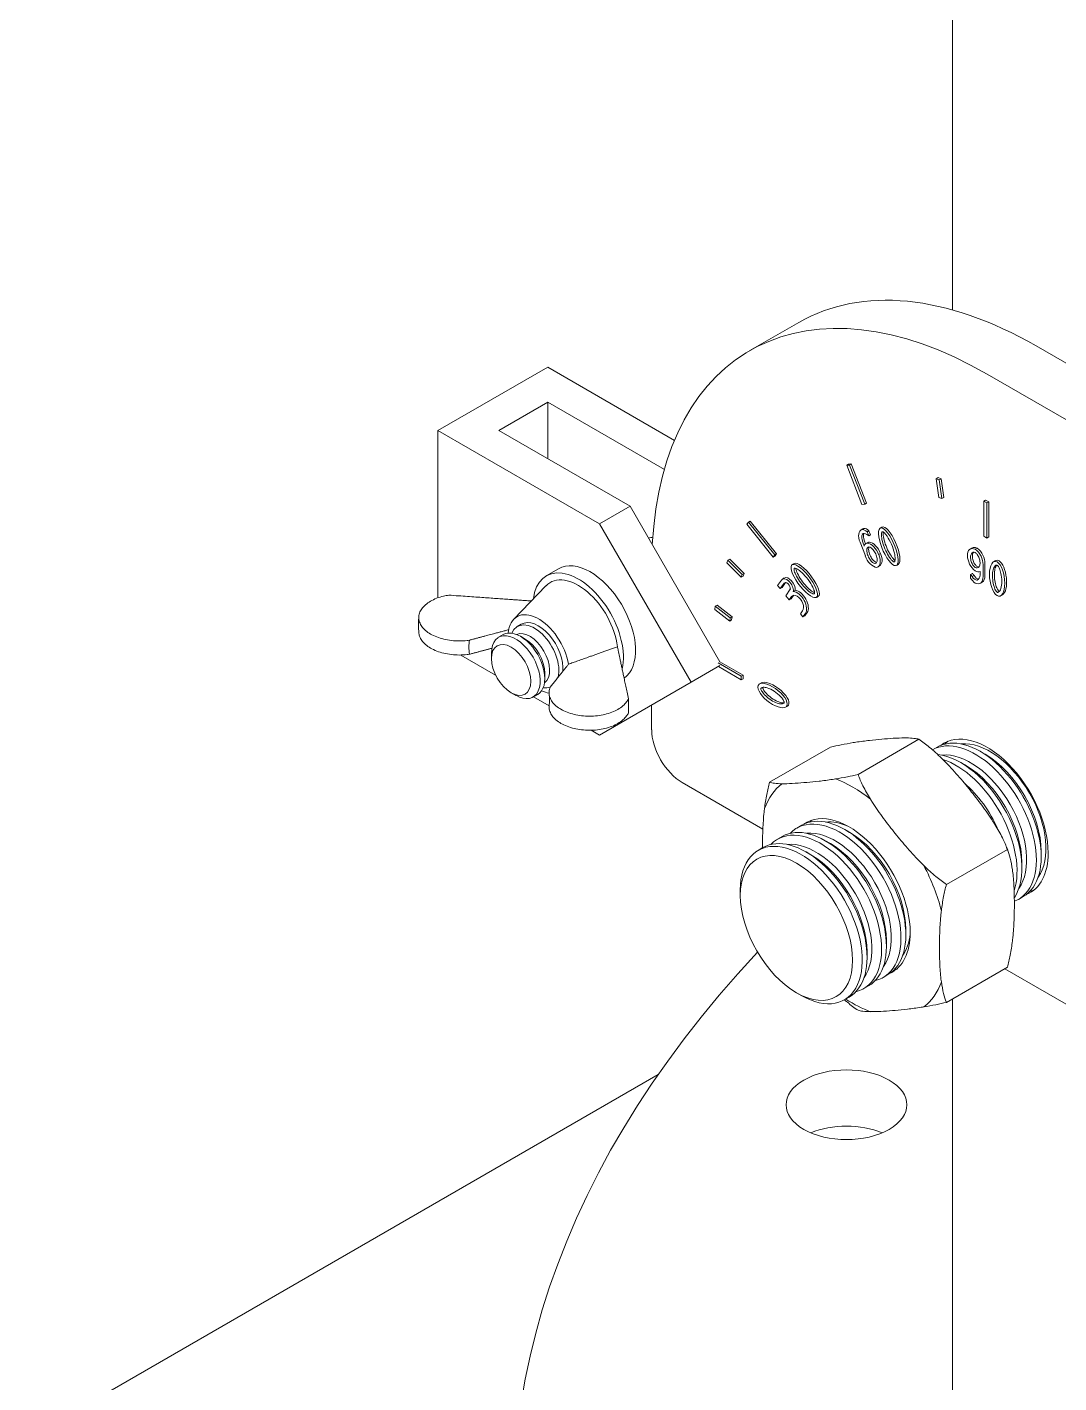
# Model space of a CAD drawing. Header units: inches. Extents: x -350577 to -266477, y -437959 to -377535.
# Drawn here: x -270265.9 to -270146.3, y -410457.9 to -410300.7 of the extents above; entities that cross this region are included whole.
import ezdxf

# ---------------------------------------------------------------- set-up
doc = ezdxf.new("R2010")
doc.units = ezdxf.units.IN
doc.header["$MEASUREMENT"] = 0
doc.layers.add('ORGINAL (itatec)', color=3, linetype='Continuous', lineweight=9)

msp = doc.modelspace()

# ---------------------------------------------------------------- linework, layer by layer
at = {"layer": 'ORGINAL (itatec)', "extrusion": (-5.55112e-17, 0.816497, 0.57735)}
for p, q in [((-270158.59, -410333.52), (-270158.59, -410188.17)), ((-270182.07, -410338.24), (-270176.41, -410334.97)), ((-270148.91, -410337.7), (-270139.72, -410343)), ((-270205.51, -410340.15), (-270218.24, -410347.49)), ((-270190.8, -410348.64), (-270205.51, -410340.15)), ((-270145.38, -410346.27), (-270154.57, -410340.96)), ((-270211.17, -410347.49), (-270205.51, -410344.23)), ((-270205.51, -410344.23), (-270191.99, -410352.03)), ((-270205.51, -410350.76), (-270205.51, -410344.23)), ((-270218.24, -410347.49), (-270199.5, -410358.31)), ((-270218.24, -410366.9), (-270218.24, -410347.49)), ((-270195.96, -410356.27), (-270211.17, -410347.49)), ((-270170.63, -410351.41), (-270170.84, -410351.53)), ((-270170.54, -410351.51), (-270170.84, -410351.53)), ((-270170.84, -410351.53), (-270169.08, -410356.09)), ((-270170.63, -410351.41), (-270170.33, -410351.38)), ((-270170.33, -410351.38), (-270170.54, -410351.51)), ((-270168.77, -410356.06), (-270170.54, -410351.51)), ((-270170.33, -410351.38), (-270168.56, -410355.94)), ((-270160.27, -410352.96), (-270160.48, -410353.09)), ((-270160.48, -410353.09), (-270160.17, -410355.27)), ((-270160.13, -410353.22), (-270160.48, -410353.09)), ((-270160.27, -410352.96), (-270159.92, -410353.09)), ((-270159.92, -410353.09), (-270160.13, -410353.22)), ((-270159.83, -410355.4), (-270160.13, -410353.22)), ((-270159.92, -410353.09), (-270159.61, -410355.28)), ((-270160.17, -410355.27), (-270159.83, -410355.4)), ((-270159.61, -410355.28), (-270159.83, -410355.4)), ((-270154.75, -410355.56), (-270154.96, -410355.68)), ((-270154.96, -410355.68), (-270154.96, -410359.76)), ((-270154.6, -410355.88), (-270154.96, -410355.68)), ((-270154.75, -410355.56), (-270154.39, -410355.76)), ((-270154.39, -410355.76), (-270154.6, -410355.88)), ((-270154.39, -410355.76), (-270154.39, -410359.84)), ((-270199.5, -410358.31), (-270195.96, -410356.27)), ((-270195.96, -410356.27), (-270185.54, -410374.33)), ((-270169.08, -410356.09), (-270168.77, -410356.06)), ((-270168.56, -410355.94), (-270168.77, -410356.06)), ((-270154.6, -410359.97), (-270154.6, -410355.88)), ((-270188.89, -410376.68), (-270199.5, -410358.31)), ((-270182.25, -410358.12), (-270182.43, -410358.37)), ((-270182.43, -410358.37), (-270179.36, -410362.18)), ((-270182.04, -410358), (-270182.25, -410358.12)), ((-270179.19, -410361.93), (-270182.25, -410358.12)), ((-270182.04, -410358), (-270178.98, -410361.8)), ((-270168.97, -410358.91), (-270169.18, -410359.03)), ((-270168.86, -410358.87), (-270169.07, -410358.99)), ((-270166.77, -410358.7), (-270166.98, -410358.82)), ((-270169.3, -410360.46), (-270168.69, -410362.03)), ((-270168.92, -410359.45), (-270169.04, -410359.52)), ((-270168.83, -410360.89), (-270169, -410360.44)), ((-270168.79, -410360.32), (-270168.67, -410360.63)), ((-270168.41, -410360.48), (-270168.62, -410360.6)), ((-270168.27, -410359.12), (-270168.49, -410359.24)), ((-270168.3, -410359.71), (-270168.49, -410359.24)), ((-270168.25, -410360.43), (-270168.47, -410360.55)), ((-270168.09, -410359.59), (-270168.3, -410359.71)), ((-270168.27, -410359.12), (-270168.09, -410359.59)), ((-270154.96, -410359.76), (-270154.6, -410359.97)), ((-270154.39, -410359.84), (-270154.6, -410359.97)), ((-270179.36, -410362.18), (-270179.19, -410361.93)), ((-270179.15, -410362.06), (-270179.36, -410362.18)), ((-270178.98, -410361.8), (-270179.19, -410361.93)), ((-270178.98, -410361.8), (-270179.15, -410362.06)), ((-270166.93, -410361.77), (-270167.15, -410361.89)), ((-270156.33, -410361.13), (-270156.55, -410361.25)), ((-270155.74, -410361.14), (-270155.95, -410361.26)), ((-270205.67, -410364.36), (-270204.26, -410363.54)), ((-270184.62, -410362.54), (-270184.74, -410362.85)), ((-270184.74, -410362.85), (-270183.08, -410364.51)), ((-270184.41, -410362.42), (-270184.62, -410362.54)), ((-270182.96, -410364.2), (-270184.62, -410362.54)), ((-270184.41, -410362.42), (-270182.75, -410364.07)), ((-270176.95, -410362.93), (-270177.16, -410363.05)), ((-270167.05, -410363.2), (-270167.26, -410363.32)), ((-270164.87, -410363.02), (-270165.08, -410363.14)), ((-270155.05, -410364.44), (-270155.05, -410363.04)), ((-270154.84, -410362.92), (-270154.84, -410364.32)), ((-270153.61, -410362.59), (-270153.82, -410362.71)), ((-270183.08, -410364.51), (-270182.96, -410364.2)), ((-270182.87, -410364.39), (-270183.08, -410364.51)), ((-270182.75, -410364.07), (-270182.96, -410364.2)), ((-270182.75, -410364.07), (-270182.87, -410364.39)), ((-270178.42, -410364.84), (-270178.86, -410365.46)), ((-270178.56, -410365.83), (-270178.12, -410365.21)), ((-270177.94, -410365.13), (-270178.35, -410365.71)), ((-270178.09, -410364.6), (-270178.3, -410364.73)), ((-270156.28, -410364.06), (-270156.49, -410364.18)), ((-270156.49, -410364.18), (-270156.49, -410364.61)), ((-270156.09, -410364.32), (-270156.3, -410364.44)), ((-270155.57, -410364.74), (-270155.75, -410364.84)), ((-270155.4, -410363.84), (-270155.4, -410364.24)), ((-270155.14, -410365.07), (-270155.35, -410365.2)), ((-270209.45, -410369.38), (-270205.71, -410365.52)), ((-270178.86, -410365.46), (-270178.56, -410365.83)), ((-270178.35, -410365.71), (-270178.56, -410365.83)), ((-270177.39, -410365.91), (-270177.9, -410366.65)), ((-270177.9, -410366.65), (-270177.51, -410367.14)), ((-270177.51, -410367.14), (-270177.25, -410366.76)), ((-270177.03, -410366.64), (-270177.3, -410367.01)), ((-270176.83, -410366.04), (-270177.04, -410366.16)), ((-270174.16, -410366.73), (-270174.37, -410366.85)), ((-270152.79, -410366.54), (-270153.01, -410366.66)), ((-270186.09, -410367.87), (-270186.15, -410368.24)), ((-270186.15, -410368.24), (-270184.41, -410369.6)), ((-270185.87, -410367.75), (-270186.09, -410367.87)), ((-270184.35, -410369.23), (-270186.09, -410367.87)), ((-270185.87, -410367.75), (-270184.13, -410369.11)), ((-270177.3, -410367.01), (-270177.51, -410367.14)), ((-270208.57, -410369.95), (-270209.04, -410370.23)), ((-270184.41, -410369.6), (-270184.35, -410369.23)), ((-270184.19, -410369.47), (-270184.41, -410369.6)), ((-270184.13, -410369.11), (-270184.35, -410369.23)), ((-270184.13, -410369.11), (-270184.19, -410369.47)), ((-270175.97, -410368.4), (-270176.22, -410368.74)), ((-270176.22, -410368.74), (-270175.92, -410369.12)), ((-270175.92, -410369.12), (-270175.65, -410368.74)), ((-270175.7, -410369), (-270175.92, -410369.12)), ((-270175.44, -410368.62), (-270175.7, -410369)), ((-270210.67, -410371.17), (-270211.21, -410371.48)), ((-270208.13, -410371.68), (-270208.67, -410371.36)), ((-270215.57, -410373.53), (-270211.55, -410375.85)), ((-270212.04, -410373.94), (-270212.04, -410373.31)), ((-270183.07, -410375.99), (-270185.74, -410374.45)), ((-270185.55, -410374.31), (-270182.85, -410375.87)), ((-270205.84, -410375.64), (-270205.84, -410376.26)), ((-270188.89, -410376.68), (-270185.56, -410374.76)), ((-270185.73, -410374.86), (-270183.07, -410376.4)), ((-270182.85, -410375.87), (-270183.07, -410375.99)), ((-270183.07, -410376.4), (-270183.07, -410375.99)), ((-270182.85, -410375.87), (-270182.85, -410376.28)), ((-270199.5, -410382.81), (-270188.89, -410376.68)), ((-270182.85, -410376.28), (-270183.07, -410376.4)), ((-270180.74, -410376.77), (-270180.95, -410376.89)), ((-270209.75, -410377.9), (-270209.21, -410378.21)), ((-270206.67, -410378.09), (-270207.21, -410378.41)), ((-270207.17, -410378.38), (-270205.35, -410379.43)), ((-270193.46, -410382.2), (-270193.46, -410379.32)), ((-270177.73, -410379.45), (-270177.94, -410379.58)), ((-270200.47, -410382.25), (-270199.5, -410382.81)), ((-270162.48, -410383.3), (-270169.54, -410387.38)), ((-270162.48, -410383.3), (-270162.48, -410383.3)), ((-270162.48, -410383.3), (-270162.48, -410383.3)), ((-270172.74, -410384.22), (-270179.79, -410388.29)), ((-270172.74, -410384.22), (-270172.74, -410384.22)), ((-270160.38, -410384.21), (-270160.91, -410384.52)), ((-270154.82, -410385.03), (-270155.38, -410384.71)), ((-270157.06, -410386.32), (-270157.62, -410386)), ((-270180.57, -410393.72), (-270189.92, -410388.32)), ((-270179.79, -410388.29), (-270179.79, -410388.29)), ((-270179.79, -410388.29), (-270179.79, -410388.29)), ((-270178.35, -410388.45), (-270178.35, -410388.45)), ((-270172.16, -410387.9), (-270172.16, -410387.9)), ((-270169.54, -410387.38), (-270169.54, -410387.38)), ((-270169.54, -410387.38), (-270169.54, -410387.38)), ((-270168.1, -410390.24), (-270168.1, -410390.24)), ((-270176.07, -410393.27), (-270176.63, -410393.59)), ((-270178.32, -410394.57), (-270178.88, -410394.89)), ((-270172.75, -410395.38), (-270173.32, -410395.06)), ((-270170.51, -410394.09), (-270171.07, -410393.77)), ((-270180.56, -410395.86), (-270181.12, -410396.18)), ((-270175, -410396.68), (-270175.56, -410396.36)), ((-270152.23, -410396.06), (-270159.29, -410400.13)), ((-270152.23, -410396.06), (-270152.23, -410396.06)), ((-270152.23, -410396.06), (-270152.23, -410396.06)), ((-270148.31, -410396.31), (-270148.31, -410396.95)), ((-270161.91, -410397.94), (-270161.91, -410397.94)), ((-270150.55, -410397.6), (-270150.55, -410398.25)), ((-270183.19, -410401.41), (-270183.19, -410400.76)), ((-270159.29, -410400.13), (-270159.29, -410400.13)), ((-270159.29, -410400.13), (-270159.29, -410400.13)), ((-270150.38, -410401.53), (-270150.94, -410401.86)), ((-270159.88, -410403.18), (-270159.88, -410403.18)), ((-270164, -410405.37), (-270164, -410406.01)), ((-270166.24, -410406.66), (-270166.24, -410407.31)), ((-270168.49, -410407.96), (-270168.49, -410408.6)), ((-270166.07, -410410.59), (-270166.63, -410410.92)), ((-270152.23, -410409.73), (-270159.29, -410413.8)), ((-270027.29, -410482.22), (-270152.54, -410409.9)), ((-270152.23, -410409.73), (-270152.23, -410409.73)), ((-270168.32, -410411.89), (-270168.88, -410412.21)), ((-270159.88, -410411.43), (-270159.88, -410411.43)), ((-270176.68, -410412.69), (-270176.12, -410413.01)), ((-270170.56, -410413.18), (-270171.12, -410413.5)), ((-270159.29, -410413.8), (-270159.29, -410413.8)), ((-270159.29, -410413.8), (-270159.29, -410413.8)), ((-270158.59, -410476), (-270158.59, -410413.4)), ((-270169.54, -410414.72), (-270169.54, -410414.72)), ((-270169.54, -410414.72), (-270169.54, -410414.72)), ((-270161.91, -410414.32), (-270161.91, -410414.32)), ((-270192.71, -410422.18), (-270624.63, -410671.55))]:
    msp.add_line(p, q, dxfattribs=at)
at = {"layer": 'ORGINAL (itatec)'}
for centre, major_axis, ratio, start_param, end_param in [((-270154.57, -410385.87), (-27.5, 47.63), 0.57735, -0.785398, 0.724686), ((-270166.03, -410360.98), (-0.92, 2.17), 0.312199, -3.242125545073279, 3.041059762106308), ((-270168.46, -410360.28), (-0.72, 1.25), 0.57735, -0.141741, 1.388186), ((-270168.69, -410360.01), (-0.563, 0.975), 0.57735, -1.039213, -0.276104), ((-270168.04, -410360.25), (0.61, -1.06), 0.57735, -2.70832, -1.832596), ((-270168.06, -410361.58), (-0.563, 0.976), 0.57735, -0.24748, 0.515602), ((-270167.78, -410362.06), (0.72, -1.25), 0.57735, -1.91397, -0.379673), ((-270168.07, -410361.87), (-0.72, 1.25), 0.57735, -1.90853, -0.385113), ((-270167.98, -410362.08), (0.72, -1.24), 0.57735, -0.145127, 1.391573), ((-270155.83, -410362.5), (-0.72, 1.24), 0.57735, -0.668726, 0.867974), ((-270155.82, -410362.69), (0.72, -1.25), 0.57735, -2.432129, -0.908712), ((-270156.07, -410362.36), (-0.72, 1.25), 0.57735, -2.437569, -0.903272), ((-270175.77, -410364.95), (1.42, -1.88), 0.312199, -3.04105976210667, 3.242125545072917), ((-270153.42, -410364.69), (0.27, -2.02), 0.416622, -3.452255772542332, 2.830929534637255), ((-270177.78, -410365.64), (-0.525, 0.909), 0.57735, -2.468655, 0.261799), ((-270155.94, -410364.27), (0.563, -0.975), 0.57735, -1.562812, -0.799703), ((-270154.03, -410361.6), (2.8, -4.85), 0.57735, -1.391026, -1.332671), ((-270155.76, -410364.04), (0.374, -0.648), 0.57735, -1.465033, -0.388064), ((-270155.96, -410362.86), (0.563, -0.976), 0.57735, -0.771079, -0.007997), ((-270156.07, -410363.95), (0.72, -1.25), 0.57735, -0.665339, 0.864588), ((-270176.6, -410367.57), (0.77, -1.34), 0.57735, 0.261799, 2.773011), ((-270176.39, -410367.44), (-0.528, 0.915), 0.57735, 0.202222, 0.261799), ((-270207.04, -410373.69), (-2, 3.46), 0.57735, -2.61801, 0.418799), ((-270209.21, -410374.94), (2, -3.46), 0.57735, -0.785398, 3.926991), ((-270208.67, -410374.63), (2, -3.46), 0.57735, 0, 3.141593), ((-270206.57, -410373.42), (2.5, -4.33), 0.57735, -2.557552, -2.454819), ((-270207.58, -410374), (1.62, -2.8), 0.57735, 0.060108, 3.081485), ((-270209.89, -410375.34), (3.36, -5.81), 0.57735, -2.505781, -2.206608), ((-270209.75, -410375.26), (-1.62, 2.8), 0.57735, 0.785398, 7.068583), ((-270208.13, -410374.32), (-1.62, 2.8), 0.57735, -2.356194, -0.785398), ((-270207.04, -410373.69), (2, -3.46), 0.57735, -0.418799, -0.077967), ((-270179.45, -410378.23), (1.62, -1.25), 0.416622, -2.830929534637253, 3.452255772542333), ((-270206.57, -410373.42), (-7.38, 12.78), 0.57735, -2.424005, -2.288384), ((-270189.92, -410384.24), (2.5, -4.33), 0.57735, -2.356194, -0.785398), ((-270155.94, -410393.19), (5, -8.66), 0.57735, -0.090975, 3.135816), ((-270155.38, -410392.87), (5, -8.66), 0.57735, 0, 3.141593), ((-270153.7, -410391.9), (-5, 8.66), 0.57735, 0.08703, 0.168937), ((-270154.26, -410392.22), (4.6, -7.97), 0.57735, 0.249616, 2.891976), ((-270157.62, -410394.17), (5, -8.66), 0.57735, 0.284212, 2.745626), ((-270156.5, -410393.52), (4.6, -7.97), 0.57735, 0.249616, 2.891976), ((-270158.18, -410394.49), (-5, 8.66), 0.57735, -2.66348, -0.567371), ((-270170.13, -410401.39), (-7.68, 13.3), 0.57735, 0.073563, 0.450035), ((-270170.13, -410401.39), (-7.68, 13.3), 0.57735, -0.973634, -0.597162), ((-270158.74, -410394.81), (-4.6, 7.97), 0.57735, -1.766247, -1.023143), ((-270171.07, -410401.93), (5, -8.66), 0.57735, 0, 3.141593), ((-270173.32, -410403.23), (5, -8.66), 0.57735, 0, 3.141593), ((-270171.63, -410402.26), (5, -8.66), 0.57735, -0.168937, 3.310529), ((-270169.39, -410400.96), (-5, 8.66), 0.57735, 0.116533, 0.168937), ((-270169.95, -410401.28), (-4.6, 7.97), 0.57735, -0.66794, -0.249616), ((-270176.12, -410404.84), (5, -8.66), 0.57735, -0.785398, 3.926991), ((-270175.56, -410404.52), (5, -8.66), 0.57735, 0, 3.141593), ((-270173.88, -410403.55), (5, -8.66), 0.57735, -0.168937, 3.310529), ((-270172.19, -410402.58), (4.6, -7.97), 0.57735, 0.249616, 2.891976), ((-270176.68, -410405.17), (4.6, -7.97), 0.57735, -0.785398, 5.497787), ((-270174.44, -410403.87), (4.6, -7.97), 0.57735, 0.249616, 2.891976), ((-270170.13, -410401.39), (-7.68, 13.3), 0.57735, -2.020832, -1.64436), ((-270153.7, -410391.9), (5, -8.66), 0.57735, -0.168937, -0.08703), ((-270169.95, -410401.28), (4.6, -7.97), 0.57735, 0.249616, 0.66794), ((-270169.39, -410400.96), (5, -8.66), 0.57735, -0.168937, -0.116533), ((-270170.13, -410401.39), (7.68, -13.3), 0.57735, 0.073563, 0.450035), ((-270170.13, -410401.39), (7.68, -13.3), 0.57735, -0.861606, -0.597162), ((-270170.88, -410425.67), (7, 0), 0.57735, -5.497787, 0.785398)]:
    msp.add_ellipse(centre, major_axis=major_axis, ratio=ratio, start_param=start_param, end_param=end_param, dxfattribs=at)
at = {"layer": 'ORGINAL (itatec)', "extrusion": (3.29081e-16, 3.18193e-16, -1)}
msp.add_ellipse((-270148.91, -410382.6), major_axis=(-27.5, 47.63), ratio=0.57735, start_param=0, end_param=0.785398, dxfattribs=at)
at = {"layer": 'ORGINAL (itatec)', "extrusion": (2.05178e-16, 3.10756e-16, -1)}
for centre, major_axis, end_param in [((-270168.25, -410360.16), (-0.72, 1.25), 0.141741), ((-270206.57, -410373.42), (-2, 3.46), 2.474785)]:
    msp.add_ellipse(centre, major_axis=major_axis, ratio=0.57735, start_param=0, end_param=end_param, dxfattribs=at)
at = {"layer": 'ORGINAL (itatec)', "extrusion": (-1.55378e-16, 1.02589e-16, -1)}
msp.add_ellipse((-270168.47, -410359.89), major_axis=(-0.563, 0.975), ratio=0.57735, start_param=0.276104, end_param=1.039213, dxfattribs=at)
at = {"layer": 'ORGINAL (itatec)', "extrusion": (1.46979e-16, 3.63966e-16, -1)}
msp.add_ellipse((-270165.82, -410360.86), major_axis=(-0.92, 2.17), ratio=0.312199, start_param=-0.03826, end_param=3.103332, dxfattribs=at)
at = {"layer": 'ORGINAL (itatec)', "extrusion": (1.88578e-16, 1.72974e-16, -1)}
msp.add_ellipse((-270191.37, -410364.64), major_axis=(-2.62, 4.55), ratio=0.57735, start_param=0.067395, end_param=0.227537, dxfattribs=at)
at = {"layer": 'ORGINAL (itatec)', "extrusion": (6.09555e-17, 2.27489e-16, -1)}
msp.add_ellipse((-270168.25, -410360.37), major_axis=(-0.61, 1.06), ratio=0.57735, start_param=-1.308997, end_param=-0.372984, dxfattribs=at)
at = {"layer": 'ORGINAL (itatec)', "extrusion": (3.494e-16, 3.94022e-16, -1)}
for centre, major_axis, start_param, end_param in [((-270168.62, -410360.12), (-0.374, 0.648), -0.160598, 0.941434), ((-270169.54, -410401.05), (-8.37, 14.5), -0.261825, -0.261774)]:
    msp.add_ellipse(centre, major_axis=major_axis, ratio=0.57735, start_param=start_param, end_param=end_param, dxfattribs=at)
at = {"layer": 'ORGINAL (itatec)', "extrusion": (1.60822e-16, 2.21048e-16, -1)}
msp.add_ellipse((-270168.63, -410364.08), major_axis=(2.8, -4.85), ratio=0.57735, start_param=-2.33252, end_param=-2.274166, dxfattribs=at)
at = {"layer": 'ORGINAL (itatec)', "extrusion": (5.72369e-17, 2.89441e-16, -1)}
msp.add_ellipse((-270167.85, -410361.45), major_axis=(-0.563, 0.976), ratio=0.57735, start_param=0, end_param=0.24748, dxfattribs=at)
at = {"layer": 'ORGINAL (itatec)', "extrusion": (2.29215e-16, 3.24633e-16, -1)}
for centre, major_axis, start_param, end_param in [((-270167.86, -410361.75), (-0.72, 1.25), 0.385113, 1.90853), ((-270167.77, -410361.95), (0.72, -1.24), -1.391573, 0)]:
    msp.add_ellipse(centre, major_axis=major_axis, ratio=0.57735, start_param=start_param, end_param=end_param, dxfattribs=at)
at = {"layer": 'ORGINAL (itatec)', "extrusion": (2.5697e-16, 2.76559e-16, -1)}
msp.add_ellipse((-270155.62, -410362.37), major_axis=(-0.72, 1.24), ratio=0.57735, start_param=0, end_param=0.668726, dxfattribs=at)
at = {"layer": 'ORGINAL (itatec)', "extrusion": (1.0903e-16, 2.55245e-16, -1)}
for centre, major_axis, start_param, end_param in [((-270155.85, -410362.24), (0.72, -1.25), -2.238321, -0.704024), ((-270177.57, -410365.51), (-0.525, 0.909), 0, 2.468655), ((-270155.97, -410364.16), (0.374, -0.648), 0.363001, 1.465033)]:
    msp.add_ellipse(centre, major_axis=major_axis, ratio=0.57735, start_param=start_param, end_param=end_param, dxfattribs=at)
at = {"layer": 'ORGINAL (itatec)', "extrusion": (1.65999e-17, 1.37781e-16, -1)}
msp.add_ellipse((-270200.56, -410369.95), major_axis=(-3.7, 6.41), ratio=0.57735, start_param=0, end_param=3.085176, dxfattribs=at)
at = {"layer": 'ORGINAL (itatec)', "extrusion": (1.88295e-16, 2.11338e-16, -1)}
msp.add_ellipse((-270175.56, -410364.83), major_axis=(1.42, -1.88), ratio=0.312199, start_param=-3.103332, end_param=0.03826, dxfattribs=at)
at = {"layer": 'ORGINAL (itatec)', "extrusion": (2.52063e-16, 3.13744e-16, -1)}
for start_param, end_param in [(2.971686, 3.452256), (-2.83093, -0.169906)]:
    msp.add_ellipse((-270153.2, -410364.57), major_axis=(0.27, -2.02), ratio=0.416622, start_param=start_param, end_param=end_param, dxfattribs=at)
at = {"layer": 'ORGINAL (itatec)', "extrusion": (2.94814e-17, 3.37515e-16, -1)}
msp.add_ellipse((-270201.97, -410370.76), major_axis=(-3.7, 6.41), ratio=0.57735, start_param=-0.662249, end_param=2.593965, dxfattribs=at)
at = {"layer": 'ORGINAL (itatec)', "extrusion": (1.57104e-16, 2.83e-16, -1)}
for centre, major_axis, start_param, end_param in [((-270201.97, -410370.76), (-3.25, 5.63), -0.163911, 2.201735), ((-270169.54, -410401.05), (8.37, -14.5), -2.35622, -2.356169)]:
    msp.add_ellipse(centre, major_axis=major_axis, ratio=0.57735, start_param=start_param, end_param=end_param, dxfattribs=at)
at = {"layer": 'ORGINAL (itatec)', "extrusion": (1.12748e-16, 1.93293e-16, -1)}
for centre, major_axis, start_param, end_param in [((-270177.78, -410365.64), (-0.28, 0.485), -0.261799, 2.468655), ((-270170.13, -410401.39), (7.68, -13.3), -0.450035, -0.073563)]:
    msp.add_ellipse(centre, major_axis=major_axis, ratio=0.57735, start_param=start_param, end_param=end_param, dxfattribs=at)
at = {"layer": 'ORGINAL (itatec)', "extrusion": (8.1274e-17, 3.03319e-16, -1)}
for centre, major_axis, start_param, end_param in [((-270154.24, -410361.73), (-2.8, 4.85), -1.808921, -1.750567), ((-270169.54, -410401.05), (-8.37, 14.5), -2.35622, -2.356169)]:
    msp.add_ellipse(centre, major_axis=major_axis, ratio=0.57735, start_param=start_param, end_param=end_param, dxfattribs=at)
at = {"layer": 'ORGINAL (itatec)', "extrusion": (3.05044e-16, 3.04315e-16, -1)}
msp.add_ellipse((-270156.26, -410363.74), major_axis=(0.61, -1.06), ratio=0.57735, start_param=-0.785398, end_param=0.150615, dxfattribs=at)
at = {"layer": 'ORGINAL (itatec)', "extrusion": (3.12481e-16, 1.80411e-16, -1)}
msp.add_ellipse((-270155.86, -410363.83), major_axis=(0.72, -1.25), ratio=0.57735, start_param=-0.864588, end_param=0, dxfattribs=at)
at = {"layer": 'ORGINAL (itatec)', "extrusion": (-7.43708e-18, 1.23904e-16, -1)}
msp.add_ellipse((-270176.6, -410367.57), major_axis=(-0.528, 0.915), ratio=0.57735, start_param=-0.261799, end_param=2.932223, dxfattribs=at)
at = {"layer": 'ORGINAL (itatec)', "extrusion": (8.49925e-17, 2.41367e-16, -1)}
msp.add_ellipse((-270176.39, -410367.44), major_axis=(-0.77, 1.34), ratio=0.57735, start_param=0.368582, end_param=2.879793, dxfattribs=at)
at = {"layer": 'ORGINAL (itatec)', "extrusion": (1.16467e-16, 1.31341e-16, -1)}
msp.add_ellipse((-270206.57, -410373.42), major_axis=(-2.5, 4.33), ratio=0.57735, start_param=-0.686773, end_param=2.154837, dxfattribs=at)
at = {"layer": 'ORGINAL (itatec)', "extrusion": (1.36785e-16, 2.0717e-16, -1)}
msp.add_ellipse((-270206.57, -410373.42), major_axis=(-2.5, 4.33), ratio=0.57735, start_param=-2.709254, end_param=-2.454819, dxfattribs=at)
at = {"layer": 'ORGINAL (itatec)', "extrusion": (1.0528e-16, 4.09442e-16, -1)}
msp.add_ellipse((-270179.24, -410378.11), major_axis=(1.62, -1.25), ratio=0.416622, start_param=-2.971686, end_param=0.169906, dxfattribs=at)
at = {"layer": 'ORGINAL (itatec)', "extrusion": (4.43555e-17, 8.97074e-17, -1)}
msp.add_ellipse((-270154.57, -410392.4), major_axis=(-5, 8.66), ratio=0.57735, start_param=-0.081303, end_param=2.356194, dxfattribs=at)
at = {"layer": 'ORGINAL (itatec)', "extrusion": (-8.69853e-17, 2.06174e-16, -1)}
msp.add_ellipse((-270154.82, -410392.55), major_axis=(4.6, -7.97), ratio=0.57735, start_param=-2.356194, end_param=-0.785398, dxfattribs=at)
at = {"layer": 'ORGINAL (itatec)', "extrusion": (-9.07038e-17, 2.68126e-16, -1)}
for centre in [(-270157.06, -410393.84), (-270170.51, -410401.61)]:
    msp.add_ellipse(centre, major_axis=(4.6, -7.97), ratio=0.57735, start_param=-2.356194, end_param=-0.785398, dxfattribs=at)
at = {"layer": 'ORGINAL (itatec)', "extrusion": (1.84859e-16, 2.34926e-16, -1)}
for centre, major_axis, start_param, end_param in [((-270170.13, -410401.39), (7.68, -13.3), -2.54443, -2.167958), ((-270170.56, -410401.63), (-5, 8.66), -0.052077, 2.356194), ((-270169.54, -410401.05), (8.37, -14.5), -0.261825, -0.261774)]:
    msp.add_ellipse(centre, major_axis=major_axis, ratio=0.57735, start_param=start_param, end_param=end_param, dxfattribs=at)
at = {"layer": 'ORGINAL (itatec)', "extrusion": (1.53385e-16, 3.44952e-16, -1)}
for centre in [(-270175, -410404.2), (-270172.75, -410402.9)]:
    msp.add_ellipse(centre, major_axis=(4.6, -7.97), ratio=0.57735, start_param=-2.356194, end_param=-0.785398, dxfattribs=at)
at = {"layer": 'ORGINAL (itatec)', "extrusion": (2.01459e-16, 3.72708e-16, -1)}
msp.add_ellipse((-270154.57, -410392.4), major_axis=(5, -8.66), ratio=0.57735, start_param=-0.785398, end_param=0.081303, dxfattribs=at)
at = {"layer": 'ORGINAL (itatec)', "extrusion": (2.08896e-16, 2.48804e-16, -1)}
for centre, major_axis, start_param, end_param in [((-270170.13, -410401.39), (7.68, -13.3), -1.497233, -1.120761), ((-270169.54, -410401.05), (8.37, -14.5), -1.309023, -1.308971)]:
    msp.add_ellipse(centre, major_axis=major_axis, ratio=0.57735, start_param=start_param, end_param=end_param, dxfattribs=at)
at = {"layer": 'ORGINAL (itatec)', "extrusion": (2.77289e-16, 3.52389e-16, -1)}
msp.add_ellipse((-270170.56, -410401.63), major_axis=(5, -8.66), ratio=0.57735, start_param=-0.785398, end_param=0.052077, dxfattribs=at)
at = {"layer": 'ORGINAL (itatec)', "extrusion": (-3.00855e-17, -5.55112e-17, -1)}
msp.add_ellipse((-269974.09, -410472.73), major_axis=(-235.5, 0), ratio=0.57735, start_param=-0.785398, end_param=0.496261, dxfattribs=at)
at = {"layer": 'ORGINAL (itatec)', "extrusion": (-1.88368e-17, 1.05915e-28, -1)}
msp.add_ellipse((-270170.88, -410432.2), major_axis=(7, 0), ratio=0.57735, start_param=-2.200636, end_param=-0.940957, dxfattribs=at)
at = {"layer": 'ORGINAL (itatec)'}
for points, knots in [([(-270165.35, -410362.72), (-270165.37, -410362.73), (-270165.39, -410362.72), (-270165.44, -410362.7), (-270165.47, -410362.68), (-270165.57, -410362.6), (-270165.62, -410362.55), (-270165.81, -410362.33), (-270165.96, -410362.11), (-270166.25, -410361.6), (-270166.39, -410361.3), (-270166.62, -410360.71), (-270166.71, -410360.41), (-270166.82, -410359.89), (-270166.84, -410359.66), (-270166.82, -410359.41), (-270166.8, -410359.34), (-270166.76, -410359.26), (-270166.74, -410359.25), (-270166.71, -410359.24), (-270166.69, -410359.24), (-270166.64, -410359.25), (-270166.61, -410359.27), (-270166.51, -410359.35), (-270166.45, -410359.4), (-270166.32, -410359.56), (-270166.24, -410359.65), (-270166, -410360.02), (-270165.82, -410360.34), (-270165.52, -410361.04), (-270165.39, -410361.4), (-270165.26, -410361.96), (-270165.24, -410362.18), (-270165.23, -410362.47), (-270165.25, -410362.56), (-270165.28, -410362.67), (-270165.3, -410362.7), (-270165.33, -410362.72), (-270165.34, -410362.72), (-270165.35, -410362.72)], [0, 0, 0, 0, 0.222222, 0.222222, 0.444445, 0.444445, 0.666667, 0.666667, 1.122754, 1.122754, 1.578841, 1.578841, 2.034928, 2.034928, 2.491015, 2.491015, 2.781788, 2.781788, 3.072562, 3.072562, 3.315577, 3.315577, 3.558592, 3.558592, 3.801608, 3.801608, 4.044623, 4.044623, 4.584711, 4.584711, 5.1248, 5.1248, 5.531628, 5.531628, 5.852597, 5.852597, 6.110381, 6.110381, 6.283185, 6.283185, 6.283185, 6.283185]), ([(-270166.6, -410359.28), (-270166.61, -410359.31), (-270166.61, -410359.35), (-270166.62, -410359.54), (-270166.61, -410359.77), (-270166.5, -410360.29), (-270166.41, -410360.59), (-270166.18, -410361.18), (-270166.04, -410361.48), (-270165.75, -410361.99), (-270165.6, -410362.21), (-270165.41, -410362.42), (-270165.35, -410362.48), (-270165.29, -410362.53), (-270165.27, -410362.55), (-270165.25, -410362.56)], [-2.613722, -2.613722, -2.613722, -2.613722, -2.491015, -2.491015, -2.034928, -2.034928, -1.578841, -1.578841, -1.122754, -1.122754, -0.666667, -0.666667, -0.444445, -0.444445, -0.342526, -0.342526, -0.342526, -0.342526]), ([(-270167.55, -410362.92), (-270167.56, -410362.92), (-270167.58, -410362.92), (-270167.67, -410362.91), (-270167.76, -410362.87), (-270167.96, -410362.71), (-270168.07, -410362.58), (-270168.28, -410362.28), (-270168.36, -410362.09), (-270168.49, -410361.74), (-270168.52, -410361.56), (-270168.52, -410361.28), (-270168.5, -410361.17), (-270168.4, -410361.03), (-270168.34, -410361), (-270168.2, -410361), (-270168.11, -410361.03), (-270167.91, -410361.18), (-270167.8, -410361.29), (-270167.6, -410361.59), (-270167.5, -410361.77), (-270167.37, -410362.12), (-270167.33, -410362.3), (-270167.31, -410362.6), (-270167.34, -410362.72), (-270167.42, -410362.88), (-270167.48, -410362.91), (-270167.55, -410362.92)], [-6.283185, -6.283185, -6.283185, -6.283185, -6.173615, -6.173615, -5.659147, -5.659147, -5.14468, -5.14468, -4.630212, -4.630212, -4.115744, -4.115744, -3.601276, -3.601276, -3.086808, -3.086808, -2.57234, -2.57234, -2.057872, -2.057872, -1.543404, -1.543404, -1.028936, -1.028936, -0.514468, -0.514468, 0, 0, 0, 0]), ([(-270168.25, -410361), (-270168.29, -410361.07), (-270168.31, -410361.17), (-270168.31, -410361.44), (-270168.27, -410361.61), (-270168.15, -410361.97), (-270168.06, -410362.15), (-270167.86, -410362.46), (-270167.75, -410362.58), (-270167.55, -410362.75), (-270167.46, -410362.79), (-270167.38, -410362.8), (-270167.38, -410362.8), (-270167.38, -410362.8)], [3.657273, 3.657273, 3.657273, 3.657273, 4.115744, 4.115744, 4.630212, 4.630212, 5.14468, 5.14468, 5.659147, 5.659147, 6.173615, 6.173615, 6.184872, 6.184872, 6.184872, 6.184872]), ([(-270155.95, -410361.66), (-270155.93, -410361.67), (-270155.91, -410361.69), (-270155.81, -410361.76), (-270155.73, -410361.85), (-270155.58, -410362.1), (-270155.51, -410362.25), (-270155.41, -410362.59), (-270155.39, -410362.76), (-270155.41, -410363.07), (-270155.45, -410363.2), (-270155.57, -410363.38), (-270155.65, -410363.43), (-270155.81, -410363.45), (-270155.89, -410363.42), (-270156.05, -410363.32), (-270156.14, -410363.23), (-270156.29, -410363), (-270156.37, -410362.85), (-270156.47, -410362.52), (-270156.5, -410362.34), (-270156.49, -410362.03), (-270156.46, -410361.89), (-270156.35, -410361.69), (-270156.27, -410361.63), (-270156.11, -410361.6), (-270156.03, -410361.62), (-270155.95, -410361.66)], [-6.283185, -6.283185, -6.283185, -6.283185, -6.173615, -6.173615, -5.659147, -5.659147, -5.14468, -5.14468, -4.630212, -4.630212, -4.115744, -4.115744, -3.601276, -3.601276, -3.086808, -3.086808, -2.57234, -2.57234, -2.057872, -2.057872, -1.543404, -1.543404, -1.028936, -1.028936, -0.514468, -0.514468, 0, 0, 0, 0]), ([(-270156.15, -410361.61), (-270156.17, -410361.63), (-270156.18, -410361.65), (-270156.25, -410361.76), (-270156.28, -410361.9), (-270156.29, -410362.22), (-270156.26, -410362.4), (-270156.16, -410362.73), (-270156.08, -410362.88), (-270155.92, -410363.11), (-270155.84, -410363.2), (-270155.68, -410363.3), (-270155.61, -410363.32), (-270155.53, -410363.32)], [0.922037, 0.922037, 0.922037, 0.922037, 1.028936, 1.028936, 1.543404, 1.543404, 2.057872, 2.057872, 2.57234, 2.57234, 3.086808, 3.086808, 3.577082, 3.577082, 3.577082, 3.577082]), ([(-270176.94, -410363.5), (-270176.93, -410363.49), (-270176.93, -410363.48), (-270176.89, -410363.47), (-270176.86, -410363.46), (-270176.75, -410363.48), (-270176.66, -410363.52), (-270176.41, -410363.67), (-270176.24, -410363.8), (-270175.82, -410364.19), (-270175.56, -410364.48), (-270175.11, -410365.09), (-270174.92, -410365.41), (-270174.73, -410365.8), (-270174.68, -410365.91), (-270174.61, -410366.11), (-270174.59, -410366.19), (-270174.58, -410366.31), (-270174.58, -410366.35), (-270174.59, -410366.4), (-270174.59, -410366.41), (-270174.62, -410366.43), (-270174.64, -410366.44), (-270174.74, -410366.44), (-270174.8, -410366.42), (-270175.03, -410366.31), (-270175.21, -410366.18), (-270175.61, -410365.83), (-270175.83, -410365.6), (-270176.23, -410365.1), (-270176.41, -410364.83), (-270176.71, -410364.33), (-270176.83, -410364.09), (-270176.92, -410363.82), (-270176.94, -410363.74), (-270176.96, -410363.62), (-270176.96, -410363.58), (-270176.95, -410363.52), (-270176.95, -410363.51), (-270176.94, -410363.5)], [-6.283185, -6.283185, -6.283185, -6.283185, -6.110381, -6.110381, -5.852597, -5.852597, -5.531628, -5.531628, -5.1248, -5.1248, -4.584711, -4.584711, -4.044623, -4.044623, -3.801608, -3.801608, -3.558592, -3.558592, -3.315577, -3.315577, -3.072562, -3.072562, -2.781788, -2.781788, -2.491015, -2.491015, -2.034928, -2.034928, -1.578841, -1.578841, -1.122754, -1.122754, -0.666667, -0.666667, -0.444445, -0.444445, -0.222222, -0.222222, 0, 0, 0, 0]), ([(-270176.75, -410363.49), (-270176.74, -410363.51), (-270176.74, -410363.53), (-270176.73, -410363.62), (-270176.71, -410363.69), (-270176.61, -410363.97), (-270176.5, -410364.2), (-270176.2, -410364.71), (-270176.02, -410364.98), (-270175.62, -410365.48), (-270175.4, -410365.7), (-270175, -410366.06), (-270174.82, -410366.19), (-270174.64, -410366.27), (-270174.61, -410366.29), (-270174.58, -410366.3)], [0.342526, 0.342526, 0.342526, 0.342526, 0.444445, 0.444445, 0.666667, 0.666667, 1.122754, 1.122754, 1.578841, 1.578841, 2.034928, 2.034928, 2.491015, 2.491015, 2.613722, 2.613722, 2.613722, 2.613722]), ([(-270153.42, -410363.13), (-270153.4, -410363.13), (-270153.39, -410363.14), (-270153.35, -410363.18), (-270153.31, -410363.22), (-270153.22, -410363.37), (-270153.17, -410363.48), (-270153.04, -410363.8), (-270152.98, -410364.03), (-270152.89, -410364.58), (-270152.86, -410364.92), (-270152.9, -410365.52), (-270152.96, -410365.79), (-270153.08, -410366.05), (-270153.12, -410366.11), (-270153.2, -410366.21), (-270153.24, -410366.24), (-270153.32, -410366.27), (-270153.35, -410366.27), (-270153.4, -410366.26), (-270153.41, -410366.25), (-270153.45, -410366.22), (-270153.48, -410366.19), (-270153.57, -410366.08), (-270153.62, -410365.99), (-270153.74, -410365.7), (-270153.82, -410365.46), (-270153.92, -410364.94), (-270153.95, -410364.66), (-270153.96, -410364.12), (-270153.93, -410363.87), (-270153.83, -410363.46), (-270153.75, -410363.31), (-270153.64, -410363.17), (-270153.6, -410363.14), (-270153.53, -410363.11), (-270153.5, -410363.11), (-270153.45, -410363.11), (-270153.43, -410363.12), (-270153.42, -410363.13)], [-6.283185, -6.283185, -6.283185, -6.283185, -6.110381, -6.110381, -5.852597, -5.852597, -5.531628, -5.531628, -5.1248, -5.1248, -4.584711, -4.584711, -4.044623, -4.044623, -3.801608, -3.801608, -3.558592, -3.558592, -3.315577, -3.315577, -3.072562, -3.072562, -2.781788, -2.781788, -2.491015, -2.491015, -2.034928, -2.034928, -1.578841, -1.578841, -1.122754, -1.122754, -0.666667, -0.666667, -0.444445, -0.444445, -0.222222, -0.222222, 0, 0, 0, 0]), ([(-270153.47, -410363.11), (-270153.55, -410363.2), (-270153.62, -410363.35), (-270153.72, -410363.75), (-270153.74, -410364), (-270153.74, -410364.54), (-270153.71, -410364.82), (-270153.61, -410365.34), (-270153.53, -410365.58), (-270153.4, -410365.87), (-270153.35, -410365.96), (-270153.27, -410366.07), (-270153.24, -410366.1), (-270153.2, -410366.13), (-270153.18, -410366.14), (-270153.16, -410366.14), (-270153.15, -410366.14), (-270153.15, -410366.14)], [0.687783, 0.687783, 0.687783, 0.687783, 1.122754, 1.122754, 1.578841, 1.578841, 2.034928, 2.034928, 2.491015, 2.491015, 2.781788, 2.781788, 3.072562, 3.072562, 3.315577, 3.315577, 3.364068, 3.364068, 3.364068, 3.364068]), ([(-270214.58, -410371.81), (-270214.67, -410371.82), (-270214.76, -410371.84), (-270215.16, -410371.88), (-270215.48, -410371.9), (-270216.06, -410371.9), (-270216.37, -410371.88), (-270216.99, -410371.81), (-270217.3, -410371.75), (-270217.83, -410371.62), (-270218.11, -410371.54), (-270218.64, -410371.34), (-270218.88, -410371.22), (-270219.29, -410370.98), (-270219.49, -410370.84), (-270219.84, -410370.54), (-270219.99, -410370.38), (-270220.21, -410370.07), (-270220.3, -410369.9), (-270220.43, -410369.54), (-270220.46, -410369.36), (-270220.46, -410369.03), (-270220.43, -410368.84), (-270220.31, -410368.49), (-270220.21, -410368.31), (-270219.99, -410368.01), (-270219.85, -410367.85), (-270219.5, -410367.55), (-270219.3, -410367.41), (-270219.09, -410367.29), (-270218.89, -410367.17), (-270218.65, -410367.06), (-270218.13, -410366.85), (-270217.85, -410366.77), (-270217.4, -410366.66), (-270217.19, -410366.62), (-270216.98, -410366.59)], [-11.506271, -11.506271, -11.506271, -11.506271, -11.25178, -11.25178, -10.386265, -10.386265, -9.517507, -9.517507, -8.648749, -8.648749, -7.780279, -7.780279, -6.911808, -6.911808, -6.04493, -6.04493, -5.178053, -5.178053, -4.313667, -4.313667, -3.449282, -3.449282, -2.586495, -2.586495, -1.723708, -1.723708, -0.861854, -0.861854, 0, 0, 0, 0.861854, 0.861854, 1.723708, 1.723708, 2.328505, 2.328505, 2.328505, 2.328505]), ([(-270220.45, -410369.09), (-270220.46, -410369.21), (-270220.47, -410369.33), (-270220.48, -410369.58), (-270220.48, -410369.7), (-270220.48, -410369.94), (-270220.48, -410370.06), (-270220.48, -410370.31), (-270220.48, -410370.43), (-270220.47, -410370.67), (-270220.46, -410370.79), (-270220.45, -410370.92)], [6.2124636, 6.2124636, 6.2124636, 6.2124636, 6.2409913, 6.2409913, 6.2695189, 6.2695189, 6.2980465, 6.2980465, 6.3265742, 6.3265742, 6.3551018, 6.3551018, 6.3551018, 6.3551018]), ([(-270220.45, -410370.92), (-270220.44, -410371.06), (-270220.42, -410371.2), (-270220.3, -410371.53), (-270220.21, -410371.7), (-270219.99, -410372.01), (-270219.84, -410372.17), (-270219.49, -410372.47), (-270219.29, -410372.61), (-270218.88, -410372.85), (-270218.64, -410372.97), (-270218.11, -410373.17), (-270217.83, -410373.26), (-270217.3, -410373.38), (-270216.99, -410373.44), (-270216.37, -410373.51), (-270216.06, -410373.53), (-270215.48, -410373.53), (-270215.16, -410373.51), (-270214.76, -410373.47), (-270214.67, -410373.46), (-270214.58, -410373.44)], [3.605748, 3.605748, 3.605748, 3.605748, 4.313667, 4.313667, 5.178053, 5.178053, 6.04493, 6.04493, 6.911808, 6.911808, 7.780279, 7.780279, 8.648749, 8.648749, 9.517507, 9.517507, 10.386265, 10.386265, 11.25178, 11.25178, 11.506271, 11.506271, 11.506271, 11.506271]), ([(-270196.16, -410378.61), (-270196.21, -410378.73), (-270196.28, -410378.85), (-270196.47, -410379.11), (-270196.62, -410379.27), (-270196.96, -410379.57), (-270197.17, -410379.71), (-270197.37, -410379.83), (-270197.57, -410379.95), (-270197.81, -410380.07), (-270198.34, -410380.27), (-270198.61, -410380.35), (-270199.15, -410380.48), (-270199.45, -410380.53), (-270200.06, -410380.6), (-270200.38, -410380.62), (-270200.95, -410380.62), (-270201.27, -410380.6), (-270201.88, -410380.53), (-270202.18, -410380.48), (-270202.72, -410380.35), (-270203, -410380.26), (-270203.52, -410380.06), (-270203.77, -410379.94), (-270204.17, -410379.71), (-270204.38, -410379.57), (-270204.73, -410379.26), (-270204.88, -410379.1), (-270205.1, -410378.79), (-270205.19, -410378.62), (-270205.32, -410378.26), (-270205.35, -410378.08), (-270205.35, -410377.74), (-270205.32, -410377.56), (-270205.24, -410377.33), (-270205.22, -410377.28), (-270205.2, -410377.23)], [-2.328505, -2.328505, -2.328505, -2.328505, -1.723708, -1.723708, -0.861854, -0.861854, 0, 0, 0, 0.861854, 0.861854, 1.723708, 1.723708, 2.586495, 2.586495, 3.449282, 3.449282, 4.313667, 4.313667, 5.178053, 5.178053, 6.04493, 6.04493, 6.911808, 6.911808, 7.780279, 7.780279, 8.648749, 8.648749, 9.517507, 9.517507, 10.386265, 10.386265, 11.25178, 11.25178, 11.506271, 11.506271, 11.506271, 11.506271]), ([(-270180.8, -410377.45), (-270180.8, -410377.44), (-270180.8, -410377.42), (-270180.78, -410377.39), (-270180.77, -410377.36), (-270180.69, -410377.3), (-270180.62, -410377.27), (-270180.4, -410377.26), (-270180.24, -410377.28), (-270179.81, -410377.42), (-270179.52, -410377.55), (-270178.98, -410377.91), (-270178.73, -410378.12), (-270178.44, -410378.43), (-270178.36, -410378.52), (-270178.24, -410378.69), (-270178.19, -410378.76), (-270178.13, -410378.88), (-270178.11, -410378.93), (-270178.09, -410378.99), (-270178.09, -410379.01), (-270178.1, -410379.06), (-270178.11, -410379.09), (-270178.17, -410379.15), (-270178.22, -410379.18), (-270178.41, -410379.22), (-270178.57, -410379.21), (-270178.97, -410379.1), (-270179.2, -410379), (-270179.67, -410378.73), (-270179.9, -410378.57), (-270180.3, -410378.22), (-270180.47, -410378.03), (-270180.65, -410377.8), (-270180.69, -410377.73), (-270180.76, -410377.61), (-270180.78, -410377.56), (-270180.8, -410377.49), (-270180.8, -410377.47), (-270180.8, -410377.45)], [-6.283185, -6.283185, -6.283185, -6.283185, -6.110381, -6.110381, -5.852597, -5.852597, -5.531628, -5.531628, -5.1248, -5.1248, -4.584711, -4.584711, -4.044623, -4.044623, -3.801608, -3.801608, -3.558592, -3.558592, -3.315577, -3.315577, -3.072562, -3.072562, -2.781788, -2.781788, -2.491015, -2.491015, -2.034928, -2.034928, -1.578841, -1.578841, -1.122754, -1.122754, -0.666667, -0.666667, -0.444445, -0.444445, -0.222222, -0.222222, 0, 0, 0, 0]), ([(-270180.57, -410377.27), (-270180.58, -410377.28), (-270180.58, -410377.28), (-270180.59, -410377.3), (-270180.59, -410377.32), (-270180.59, -410377.33)], [6.0610451, 6.0610451, 6.0610451, 6.0610451, 6.1103812, 6.1103812, 6.2831853, 6.2831853, 6.2831853, 6.2831853]), ([(-270180.59, -410377.33), (-270180.59, -410377.35), (-270180.59, -410377.37), (-270180.56, -410377.44), (-270180.55, -410377.49), (-270180.48, -410377.6), (-270180.44, -410377.67), (-270180.26, -410377.91), (-270180.09, -410378.09), (-270179.69, -410378.44), (-270179.45, -410378.61), (-270178.99, -410378.87), (-270178.76, -410378.97), (-270178.38, -410379.08), (-270178.22, -410379.09), (-270178.11, -410379.07)], [0, 0, 0, 0, 0.222222, 0.222222, 0.444445, 0.444445, 0.666667, 0.666667, 1.122754, 1.122754, 1.578841, 1.578841, 2.034928, 2.034928, 2.454148, 2.454148, 2.454148, 2.454148]), ([(-270205.34, -410379.33), (-270205.34, -410379.4), (-270205.35, -410379.48), (-270205.35, -410379.71), (-270205.32, -410379.89), (-270205.19, -410380.25), (-270205.1, -410380.43), (-270204.88, -410380.74), (-270204.73, -410380.9), (-270204.38, -410381.2), (-270204.17, -410381.34), (-270203.77, -410381.58), (-270203.52, -410381.69), (-270203, -410381.9), (-270202.72, -410381.98), (-270202.18, -410382.11), (-270201.88, -410382.16), (-270201.27, -410382.23), (-270200.95, -410382.25), (-270200.38, -410382.25), (-270200.06, -410382.24), (-270199.45, -410382.17), (-270199.15, -410382.11), (-270198.61, -410381.98), (-270198.34, -410381.9), (-270197.81, -410381.7), (-270197.57, -410381.58), (-270197.37, -410381.46), (-270197.17, -410381.35), (-270196.96, -410381.21), (-270196.62, -410380.91), (-270196.47, -410380.75), (-270196.28, -410380.49), (-270196.21, -410380.37), (-270196.16, -410380.25)], [-10.743135, -10.743135, -10.743135, -10.743135, -10.386265, -10.386265, -9.517507, -9.517507, -8.648749, -8.648749, -7.780279, -7.780279, -6.911808, -6.911808, -6.04493, -6.04493, -5.178053, -5.178053, -4.313667, -4.313667, -3.449282, -3.449282, -2.586495, -2.586495, -1.723708, -1.723708, -0.861854, -0.861854, 0, 0, 0, 0.861854, 0.861854, 1.723708, 1.723708, 2.328505, 2.328505, 2.328505, 2.328505]), ([(-270205.34, -410379.33), (-270205.33, -410379.27), (-270205.32, -410379.2), (-270205.31, -410379.06), (-270205.31, -410378.98), (-270205.3, -410378.82), (-270205.3, -410378.74), (-270205.3, -410378.56), (-270205.31, -410378.47), (-270205.32, -410378.27), (-270205.33, -410378.17), (-270205.34, -410378.07)], [3.0019757, 3.0019757, 3.0019757, 3.0019757, 3.0561716, 3.0561716, 3.1103675, 3.1103675, 3.1645634, 3.1645634, 3.2187592, 3.2187592, 3.2729551, 3.2729551, 3.2729551, 3.2729551]), ([(-270170.11, -410383.69), (-270170.56, -410383.77), (-270171.03, -410383.85), (-270171.91, -410384.03), (-270172.32, -410384.12), (-270172.74, -410384.22)], [47.129892, 47.129892, 47.129892, 47.129892, 49.498595, 49.498595, 51.515941, 51.515941, 51.515941, 51.515941]), ([(-270163.93, -410383.14), (-270164, -410383.14), (-270164.08, -410383.14), (-270164.56, -410383.14), (-270165, -410383.16), (-270165.9, -410383.21), (-270166.35, -410383.25), (-270167.24, -410383.33), (-270167.72, -410383.38), (-270168.72, -410383.49), (-270169.25, -410383.56), (-270169.9, -410383.66), (-270170.01, -410383.68), (-270170.11, -410383.69)], [34.251004, 34.251004, 34.251004, 34.251004, 34.81835, 34.81835, 37.754399, 37.754399, 40.690448, 40.690448, 43.626497, 43.626497, 46.562546, 46.562546, 47.129892, 47.129892, 47.129892, 47.129892]), ([(-270162.48, -410383.3), (-270162.64, -410383.25), (-270162.84, -410383.22), (-270163.31, -410383.16), (-270163.61, -410383.15), (-270163.93, -410383.14)], [29.864955, 29.864955, 29.864955, 29.864955, 31.882301, 31.882301, 34.251004, 34.251004, 34.251004, 34.251004]), ([(-270159.86, -410385.49), (-270160.31, -410385.05), (-270160.77, -410384.63), (-270161.65, -410383.9), (-270162.06, -410383.59), (-270162.48, -410383.3)], [47.129892, 47.129892, 47.129892, 47.129892, 49.498595, 49.498595, 51.515941, 51.515941, 51.515941, 51.515941]), ([(-270153.67, -410393.19), (-270153.75, -410393.06), (-270153.83, -410392.94), (-270154.31, -410392.18), (-270154.75, -410391.56), (-270155.64, -410390.35), (-270156.1, -410389.76), (-270156.99, -410388.66), (-270157.46, -410388.08), (-270158.47, -410386.93), (-270158.99, -410386.36), (-270159.65, -410385.7), (-270159.75, -410385.59), (-270159.86, -410385.49)], [34.251004, 34.251004, 34.251004, 34.251004, 34.81835, 34.81835, 37.754399, 37.754399, 40.690448, 40.690448, 43.626497, 43.626497, 46.562546, 46.562546, 47.129892, 47.129892, 47.129892, 47.129892]), ([(-270180.38, -410391.34), (-270180.32, -410390.79), (-270180.23, -410390.24), (-270180.03, -410389.22), (-270179.92, -410388.75), (-270179.79, -410388.29)], [6.44007, 6.44007, 6.44007, 6.44007, 8.808459, 8.808459, 10.825875, 10.825875, 10.825875, 10.825875]), ([(-270179.79, -410388.29), (-270179.63, -410388.34), (-270179.44, -410388.38), (-270178.96, -410388.43), (-270178.67, -410388.45), (-270178.35, -410388.45)], [70.557899, 70.557899, 70.557899, 70.557899, 72.575316, 72.575316, 74.944102, 74.944102, 74.944102, 74.944102]), ([(-270178.35, -410388.45), (-270178.28, -410388.45), (-270178.2, -410388.45), (-270177.71, -410388.45), (-270177.28, -410388.43), (-270176.38, -410388.38), (-270175.93, -410388.34), (-270175.04, -410388.26), (-270174.56, -410388.22), (-270173.56, -410388.1), (-270173.03, -410388.03), (-270172.38, -410387.93), (-270172.27, -410387.92), (-270172.16, -410387.9)], [34.251004, 34.251004, 34.251004, 34.251004, 34.81835, 34.81835, 37.754399, 37.754399, 40.690448, 40.690448, 43.626497, 43.626497, 46.562546, 46.562546, 47.129892, 47.129892, 47.129892, 47.129892]), ([(-270172.16, -410387.9), (-270171.71, -410387.83), (-270171.25, -410387.74), (-270170.37, -410387.57), (-270169.96, -410387.48), (-270169.54, -410387.38)], [6.439672, 6.439672, 6.439672, 6.439672, 8.808459, 8.808459, 10.825875, 10.825875, 10.825875, 10.825875]), ([(-270169.54, -410387.38), (-270169.38, -410387.81), (-270169.19, -410388.25), (-270168.71, -410389.21), (-270168.42, -410389.73), (-270168.1, -410390.24)], [70.557899, 70.557899, 70.557899, 70.557899, 72.575316, 72.575316, 74.944102, 74.944102, 74.944102, 74.944102]), ([(-270168.1, -410390.24), (-270168.02, -410390.37), (-270167.95, -410390.49), (-270167.46, -410391.25), (-270167.02, -410391.87), (-270166.13, -410393.09), (-270165.67, -410393.67), (-270164.79, -410394.78), (-270164.31, -410395.35), (-270163.31, -410396.5), (-270162.78, -410397.07), (-270162.12, -410397.73), (-270162.02, -410397.84), (-270161.91, -410397.94)], [34.251004, 34.251004, 34.251004, 34.251004, 34.81835, 34.81835, 37.754399, 37.754399, 40.690448, 40.690448, 43.626497, 43.626497, 46.562546, 46.562546, 47.129892, 47.129892, 47.129892, 47.129892]), ([(-270180.61, -410395.89), (-270180.61, -410395.79), (-270180.61, -410395.69), (-270180.61, -410395.01), (-270180.6, -410394.38), (-270180.54, -410393.08), (-270180.5, -410392.41), (-270180.42, -410391.6), (-270180.4, -410391.47), (-270180.38, -410391.34)], [40.210596, 40.210596, 40.210596, 40.210596, 40.690448, 40.690448, 43.626497, 43.626497, 46.562546, 46.562546, 47.129892, 47.129892, 47.129892, 47.129892]), ([(-270152.23, -410396.06), (-270152.39, -410395.62), (-270152.58, -410395.18), (-270153.06, -410394.22), (-270153.35, -410393.7), (-270153.67, -410393.19)], [29.864955, 29.864955, 29.864955, 29.864955, 31.882301, 31.882301, 34.251004, 34.251004, 34.251004, 34.251004]), ([(-270152.35, -410395.74), (-270152.34, -410395.77), (-270152.33, -410395.81), (-270152.3, -410395.88), (-270152.29, -410395.91), (-270152.26, -410395.98), (-270152.24, -410396.01), (-270152.22, -410396.08), (-270152.2, -410396.12), (-270152.18, -410396.19), (-270152.16, -410396.22), (-270152.15, -410396.26)], [2.5996621, 2.5996621, 2.5996621, 2.5996621, 2.60647722, 2.60647722, 2.61329235, 2.61329235, 2.62010748, 2.62010748, 2.6269226, 2.6269226, 2.63373773, 2.63373773, 2.63373773, 2.63373773]), ([(-270151.64, -410398.42), (-270151.71, -410397.95), (-270151.79, -410397.5), (-270151.99, -410396.71), (-270152.1, -410396.37), (-270152.23, -410396.06)], [47.129892, 47.129892, 47.129892, 47.129892, 49.498595, 49.498595, 51.515941, 51.515941, 51.515941, 51.515941]), ([(-270161.91, -410397.94), (-270161.46, -410398.38), (-270161, -410398.81), (-270160.12, -410399.53), (-270159.71, -410399.85), (-270159.29, -410400.13)], [6.439672, 6.439672, 6.439672, 6.439672, 8.808459, 8.808459, 10.825875, 10.825875, 10.825875, 10.825875]), ([(-270151.64, -410406.68), (-270151.62, -410406.55), (-270151.61, -410406.41), (-270151.53, -410405.61), (-270151.48, -410404.94), (-270151.43, -410403.64), (-270151.42, -410403.01), (-270151.42, -410401.83), (-270151.43, -410401.21), (-270151.48, -410399.98), (-270151.53, -410399.36), (-270151.61, -410398.65), (-270151.62, -410398.54), (-270151.64, -410398.42)], [34.251004, 34.251004, 34.251004, 34.251004, 34.81835, 34.81835, 37.754399, 37.754399, 40.690448, 40.690448, 43.626497, 43.626497, 46.562546, 46.562546, 47.129892, 47.129892, 47.129892, 47.129892]), ([(-270159.29, -410400.13), (-270159.42, -410400.59), (-270159.53, -410401.06), (-270159.73, -410402.08), (-270159.81, -410402.63), (-270159.88, -410403.18)], [70.557899, 70.557899, 70.557899, 70.557899, 72.575316, 72.575316, 74.944102, 74.944102, 74.944102, 74.944102]), ([(-270159.88, -410403.18), (-270159.89, -410403.31), (-270159.91, -410403.44), (-270159.99, -410404.25), (-270160.04, -410404.92), (-270160.09, -410406.22), (-270160.1, -410406.85), (-270160.1, -410408.03), (-270160.09, -410408.64), (-270160.04, -410409.88), (-270159.99, -410410.49), (-270159.91, -410411.21), (-270159.89, -410411.32), (-270159.88, -410411.43)], [34.251004, 34.251004, 34.251004, 34.251004, 34.81835, 34.81835, 37.754399, 37.754399, 40.690448, 40.690448, 43.626497, 43.626497, 46.562546, 46.562546, 47.129892, 47.129892, 47.129892, 47.129892]), ([(-270152.23, -410409.73), (-270152.1, -410409.27), (-270151.99, -410408.8), (-270151.79, -410407.78), (-270151.71, -410407.23), (-270151.64, -410406.68)], [29.864955, 29.864955, 29.864955, 29.864955, 31.882301, 31.882301, 34.251004, 34.251004, 34.251004, 34.251004]), ([(-270159.88, -410411.43), (-270159.81, -410411.91), (-270159.73, -410412.36), (-270159.53, -410413.15), (-270159.42, -410413.49), (-270159.29, -410413.8)], [6.439672, 6.439672, 6.439672, 6.439672, 8.808459, 8.808459, 10.825875, 10.825875, 10.825875, 10.825875]), ([(-270169.54, -410414.72), (-270169.96, -410414.43), (-270170.37, -410414.12), (-270170.89, -410413.69), (-270171, -410413.6), (-270171.11, -410413.5)], [70.557899, 70.557899, 70.557899, 70.557899, 72.575316, 72.575316, 73.136285, 73.136285, 73.136285, 73.136285]), ([(-270159.29, -410413.8), (-270159.71, -410413.9), (-270160.12, -410413.99), (-270161, -410414.17), (-270161.46, -410414.25), (-270161.91, -410414.32)], [70.557899, 70.557899, 70.557899, 70.557899, 72.575316, 72.575316, 74.944102, 74.944102, 74.944102, 74.944102]), ([(-270168.1, -410414.88), (-270168.42, -410414.87), (-270168.71, -410414.86), (-270169.19, -410414.8), (-270169.38, -410414.77), (-270169.54, -410414.72)], [6.440251, 6.440251, 6.440251, 6.440251, 8.808459, 8.808459, 10.825875, 10.825875, 10.825875, 10.825875]), ([(-270161.91, -410414.32), (-270162.02, -410414.34), (-270162.12, -410414.36), (-270162.78, -410414.46), (-270163.31, -410414.53), (-270164.31, -410414.64), (-270164.79, -410414.69), (-270165.67, -410414.77), (-270166.13, -410414.81), (-270167.02, -410414.86), (-270167.46, -410414.88), (-270167.95, -410414.88), (-270168.02, -410414.88), (-270168.1, -410414.88)], [34.251004, 34.251004, 34.251004, 34.251004, 34.81835, 34.81835, 37.754399, 37.754399, 40.690448, 40.690448, 43.626497, 43.626497, 46.562546, 46.562546, 47.129892, 47.129892, 47.129892, 47.129892])]:
    msp.add_open_spline(points, degree=3, knots=knots, dxfattribs=at)
for points, weights in [([(-270216.98, -410366.59), (-270210.53, -410367.04), (-270207.4, -410367.26)], [1, 1.07573301645, 1.01847608084]), ([(-270210.03, -410370.6), (-270211.97, -410371.11), (-270214.58, -410371.81)], [1, 1.01117572355, 1]), ([(-270214.58, -410373.44), (-270213.19, -410373.07), (-270211.99, -410372.75)], [1, 1.00594836027, 1.00556460437]), ([(-270203.11, -410374.6), (-270200.65, -410373.72), (-270197.43, -410372.57)], [1, 1.00889408636, 1]), ([(-270197.43, -410372.57), (-270197.03, -410374.41), (-270196.16, -410378.61)], [1, 1.08625448302, 1]), ([(-270205.2, -410377.23), (-270203.99, -410375.72), (-270203.11, -410374.6)], [1, 1.01117572355, 1])]:
    msp.add_rational_spline(points, weights, degree=2, dxfattribs=at)

doc.saveas('drawing.dxf')
